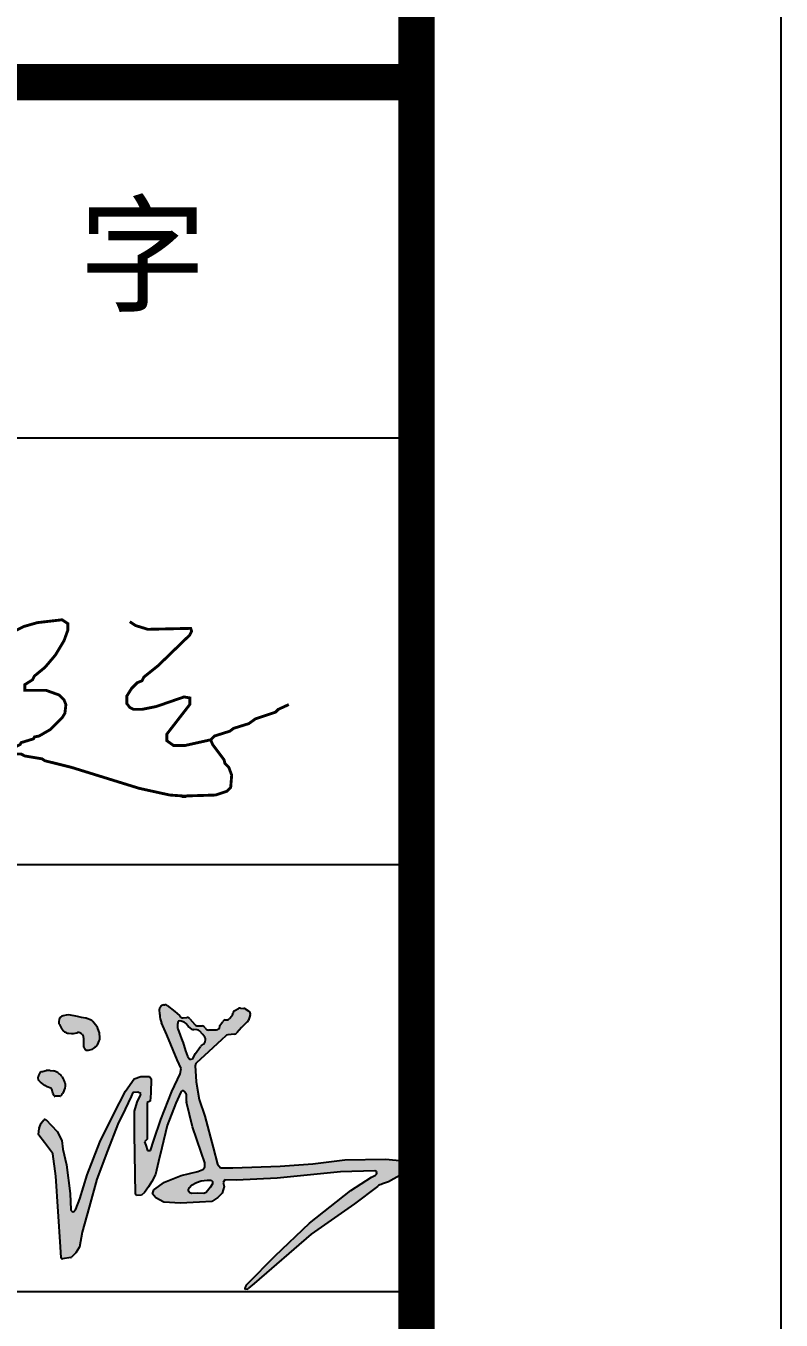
# Model space of a CAD drawing. Extents: x 69728788 to 150676229, y 20164216 to 43663798.
# Drawn here: x 75363614 to 75367757, y 20252068 to 20259171 of the extents above; entities that cross this region are included whole.
import ezdxf

# ---------------------------------------------------------------- set-up
doc = ezdxf.new("R2010")
doc.units = 0
doc.header["$LTSCALE"] = 1000
doc.header["$MEASUREMENT"] = 0
doc.layers.get('0').update_dxf_attribs({"linetype": 'CONTINUOUS'})
for name, color, linetype in [('PUB_TITLE', 4, 'CONTINUOUS'), ('图框', 253, 'CONTINUOUS'), ('签名', 7, 'CONTINUOUS')]:
    doc.layers.add(name, color=color, linetype=linetype)
doc.styles.add('STYLE-黑体', font='simhei.ttf')

# ---------------------------------------------------------------- blocks, each defined once
blk = doc.blocks.new('建筑专业签名')
at = {"linetype": 'Continuous', "const_width": 10}
for points in [[(3864, 673.2), (3884, 743.2), (3880.7, 793.2), (3860.7, 829.8), (3830.7, 846.5), (3770.7, 843.2), (3740.7, 819.8), (3724, 813.2), (3677.3, 769.8), (3630.7, 703.2), (3614, 669.8), (3607.3, 636.5)], [(3597.3, 626.5), (3587.3, 629.8), (3537.3, 609.8), (3510.7, 586.5), (3514, 583.2)], [(3584, 503.2), (3597.3, 506.5), (3660.7, 576.5), (3684, 609.8), (3694, 613.2), (3690.7, 639.8), (3607.3, 636.5)], [(3607.3, 636.5), (3597.3, 626.5)], [(3854, 649.8), (3854, 639.8)], [(3857.3, 663.2), (3857.3, 656.5)], [(3597.3, 626.5), (3580.7, 559.8), (3584, 503.2)], [(3840.7, 609.8), (3840.7, 606.5)], [(3700.7, 316.5), (3710.7, 339.8), (3724, 353.2), (3747.3, 403.2), (3754, 406.5), (3754, 413.2), (3774, 439.8), (3777.3, 459.8), (3807.3, 519.8), (3810.7, 536.5), (3827.3, 559.8), (3827.3, 573.2)], [(3830.7, 583.2), (3830.7, 579.8)], [(3584, 503.2), (3584, 479.8)], [(3114, 489.8), (3134, 456.5), (3150.7, 403.2), (3220.7, 269.8), (3267.3, 209.8), (3267.3, 203.2), (3277.3, 199.8), (3284, 189.8)], [(3584, 479.8), (3570.7, 476.5), (3457.3, 339.8), (3457.3, 333.2), (3430.7, 299.8), (3394, 223.2), (3394, 199.8), (3387.3, 196.5), (3384, 143.2), (3394, 113.2), (3427.3, 76.5), (3457.3, 63.2), (3497.3, 69.8), (3540.7, 109.8), (3547.3, 109.8), (3560.7, 129.8), (3567.3, 129.8), (3570.7, 139.8), (3630.7, 203.2), (3634, 216.5), (3667.3, 256.5), (3684, 293.2), (3690.7, 296.5), (3690.7, 303.2), (3700.7, 306.5)], [(3700.7, 316.5), (3670.7, 343.2), (3667.3, 353.2), (3617.3, 406.5), (3614, 419.8), (3600.7, 433.2), (3584, 479.8)], [(2864.9, 403.2), (2864.9, 403.2), (2864.9, 403.2), (2934.9, 269.8), (2981.6, 209.8), (2981.6, 203.2), (2991.6, 199.8), (2998.3, 189.8)], [(3940.7, -50.2), (3944, -36.8), (3960.7, -33.5), (3980.7, -23.5), (3984, -16.8), (4027.3, -3.5), (4030.7, 3.2), (4047.3, 6.5), (4087.3, 29.8), (4127.3, 69.8), (4137.3, 86.5), (4140.7, 116.5), (4134, 133.2), (4117.3, 149.8), (4070.7, 166.5), (3997.3, 166.5), (3997.3, 186.5), (4024, 203.2), (4030.7, 216.5), (4067.3, 246.5), (4104, 289.8), (4134, 339.8), (4147.3, 376.5), (4147.3, 399.8), (4127.3, 413.2), (4040.7, 403.2), (3994, 389.8), (3954, 369.8), (3927.3, 369.8)], [(4647.3, -6.8), (4557.3, -26.8), (4517.3, -26.8), (4494, -10.2), (4494, 13.2), (4574, 116.5), (4574, 139.8), (4554, 143.2), (4457.3, 109.8), (4407.3, 99.8), (4377.3, 99.8), (4364, 106.5), (4354, 119.8), (4354, 146.5), (4370.7, 173.2), (4390.7, 193.2), (4407.3, 199.8), (4414, 213.2), (4464, 253.2), (4574, 359.8), (4580.7, 373.2), (4577.3, 383.2), (4427.3, 379.8), (4384, 393.2), (4364, 406.5)], [(3700.7, 306.5), (3700.7, 316.5)], [(3700.7, 306.5), (3727.3, 283.2), (3767.3, 229.8), (3774, 229.8), (3787.3, 203.2), (3834, 153.2), (3854, 116.5), (3854, 39.8), (3837.3, 9.8), (3837.3, -3.5), (3827.3, -10.2), (3827.3, -16.8), (3820.7, -20.2), (3814, -36.8), (3774, -90.2), (3774, -96.8), (3764, -100.2), (3697.3, -183.5), (3550.7, -330.2), (3507.3, -366.8), (3500.7, -366.8), (3484, -386.8), (3477.3, -386.8), (3470.7, -396.8), (3464, -396.8), (3444, -416.8), (3394, -450.2)], [(4647.3, -6.8), (4660.7, 6.5), (4714, 23.2), (4727.3, 33.2), (4780.7, 49.8), (4804, 66.5), (4874, 89.8), (4884, 99.8), (4920.7, 116.5)], [(3940.7, -50.2), (3860.7, -53.5)], [(3940.7, -50.2), (3950.7, -56.8), (3984, -56.8), (3997.3, -63.5), (4057.3, -73.5), (4067.3, -80.2), (4160.7, -103.5), (4397.3, -176.8), (4504, -200.2), (4550.7, -203.5)], [(4557.3, -203.5), (4664, -200.2), (4704, -186.8), (4717.3, -173.5), (4720.7, -130.2), (4710.7, -103.5), (4697.3, -90.2), (4694, -76.8), (4654, -23.5), (4647.3, -6.8)], [(4550.7, -203.5), (4550.7, -210.2)], [(4550.7, -203.5), (4557.3, -203.5)], [(4557.3, -203.5), (4557.3, -210.2)]]:
    blk.add_lwpolyline(points, dxfattribs=at)
blk = doc.blocks.new('新块.dwgASFDFDD')
at = {"layer": '签名'}
h = blk.add_hatch(color=256, dxfattribs=at)
h.paths.add_polyline_path([(96656.3, 22585.8, -0.161092), (96657.7, 22581.3), (96657.7, 22560.9, 0.059171), (96658, 22559.2), (96677.6, 22477.8), (96706.1, 22395.5), (96718, 22360), (96718, 22345.8), (96710.9, 22338), (96694.3, 22331.6), (96639.8, 22319), (96586.1, 22296.9), (96550.6, 22271.7), (96545.9, 22258.3), (96557.7, 22245.7), (96583, 22231.5), (96638.2, 22228.3), (96700.6, 22231.5), (96740.1, 22233), (96759.8, 22246.5), (96774, 22260.7), (96781.1, 22282.7), (96778, 22296.2), (96782.7, 22304.8), (96821.4, 22303.3), (96954, 22309.6), (97161.8, 22330.9), (97273.8, 22333.9), (97279.4, 22331.6), (97280.2, 22328.5, -0.351664), (97276.3, 22319.9), (97263.6, 22313.6), (97196.1, 22269.8), (97059.8, 22162.9), (96948.4, 22056), (96857.2, 21963.8), (96853, 21959.6, 0.182737), (96849.6, 21951), (96849.6, 21945.2), (96855.3, 21946.1, 0.107749), (96860.9, 21949.1), (96878.8, 21964.4), (97065.5, 22126.9), (97207.3, 22225.9), (97283.2, 22282.4, -0.146318), (97299.5, 22290.8), (97318.5, 22297.7), (97363.9, 22322.9), (97389.8, 22345.4), (97387.6, 22356.7), (97366.2, 22366.8), (97309.9, 22372.4), (97175.9, 22370.2), (97070.9, 22356.7), (96964, 22348.8), (96809.7, 22343.2), (96769.2, 22343.2), (96759, 22355.6), (96744.4, 22410.7), (96717.9, 22512.5), (96699.6, 22568), (96689.7, 22625.7), (96686.5, 22678.7, -0.229187), (96690.2, 22687.8), (96716.4, 22711.2), (96772.7, 22763.3), (96786.1, 22776.1, -0.163206), (96792.6, 22779.2), (96814.9, 22781.8, 0.182466), (96822, 22785.4), (96838.1, 22803.4), (96857.5, 22822.7, 0.112028), (96860.1, 22826.9), (96866.1, 22843.8, 0.355152), (96861.3, 22857.2), (96850.1, 22864, 0.105653), (96845.6, 22865.6), (96834.7, 22866.9, 0.158327), (96827.9, 22865.6), (96815.5, 22858.7, 0.229319), (96809.8, 22850.7), (96809.1, 22846.9, -0.149826), (96806.2, 22841), (96797.9, 22832.3, -0.170427), (96791.3, 22828.9), (96784.5, 22827.9, 0.205569), (96776.9, 22823.4), (96767.1, 22809.7), (96766.9, 22806.7, -0.389723), (96756, 22796), (96729.4, 22795.2, -0.298366), (96718.9, 22801.6), (96718.6, 22802, 0.282824), (96708.8, 22808.5), (96693.3, 22808.9, -0.213806), (96685, 22812.8), (96668.7, 22832, 0.241802), (96659.2, 22836), (96646.2, 22834.9, -0.296225), (96635.5, 22840.7), (96634.7, 22842.1), (96619.9, 22855.4), (96594.5, 22875.3, 0.183189), (96586.8, 22877.7), (96583.1, 22877.4, 0.143474), (96577.2, 22875.3), (96574.1, 22873, 0.248651), (96569.5, 22863.5), (96570.1, 22845.4, 0.093275), (96576.3, 22818.4), (96593.2, 22779.3), (96627, 22697.7), (96640.3, 22668.8), (96636.8, 22651.3), (96609.2, 22593.3), (96573.3, 22501.8), (96550.8, 22434.3), (96540.2, 22400.6), (96529.7, 22400.6), (96524, 22418.1), (96520.5, 22428.7), (96528.3, 22437.1), (96529, 22470.2), (96528.3, 22558.1), (96538.8, 22562.3), (96540.9, 22588.3), (96542.3, 22634.8), (96536.7, 22642.5), (96507.9, 22642.5), (96486, 22634.8), (96457.9, 22594.7), (96419.9, 22520.8), (96374, 22427.7), (96332.5, 22320.8), (96308.6, 22242.1), (96295.2, 22207.6), (96288.6, 22201, -0.398668), (96283.4, 22200.8), (96280.2, 22203.7, -0.202683), (96279, 22206.4), (96276.9, 22259.6), (96264.9, 22353.2), (96253, 22404.7), (96249.4, 22433.6), (96234.7, 22462.4), (96197.3, 22501.8), (96193.9, 22502.4, 0.27777), (96190.3, 22501), (96181.8, 22490.1), (96175.4, 22474.1, 0.073618), (96175.1, 22473), (96173.4, 22453.3, 0.189344), (96174.2, 22450.7), (96193.1, 22426.4), (96220, 22391), (96229.9, 22316), (96244.7, 22085.4), (96247, 22049.2, 0.436729), (96251.3, 22045.8), (96278.8, 22049.7, 0.16879), (96281, 22050.8), (96295.1, 22065.6), (96306.5, 22082.4, 0.102966), (96307.1, 22083.8), (96316.4, 22132.7), (96338.5, 22214.7), (96364.6, 22306.5), (96399.4, 22399.6), (96432.6, 22486.6), (96456.3, 22535.5), (96476.8, 22577.3), (96482.4, 22589.9), (96498.1, 22591.5), (96507.6, 22586.8), (96506.8, 22581.2), (96495.8, 22558.4), (96487.1, 22529.2), (96487.9, 22455), (96490.3, 22257.6), (96494.2, 22252.9), (96510, 22254.5), (96520.3, 22262.4), (96533.7, 22281.3), (96544, 22298.6), (96556.6, 22322.3), (96566.2, 22364.4), (96576.4, 22409.4), (96594.6, 22482.7), (96623, 22555.3), (96638.6, 22591.6, -0.469667), (96649.6, 22594.8)])
h.paths.add_polyline_path([(96672.9, 22699.1, -0.288827), (96665.1, 22702.9), (96662.1, 22707, -0.065977), (96660.7, 22709.6), (96654.1, 22726.7), (96645.3, 22756.6, 0.044379), (96644.6, 22758.4, -0.024291), (96645, 22757.4), (96629.2, 22798.5, -0.091237), (96628.5, 22802.5), (96628.4, 22812.8), (96630, 22823.6), (96634.4, 22824.8), (96640.4, 22823.6), (96650.1, 22820.4, -0.144533), (96655.3, 22816.8), (96662.6, 22807.7, 0.074132), (96665, 22805.4), (96675.5, 22798.3, 0.138918), (96681.3, 22796.3), (96692.2, 22795.8, -0.194331), (96699.9, 22792.3), (96711.2, 22780.2), (96717.7, 22771.5, -0.202294), (96719.7, 22763), (96718.6, 22756.4, -0.204654), (96713.8, 22749), (96706.4, 22743.9, 0.089425), (96703.5, 22741.1), (96687.4, 22718.3), (96679.1, 22704.1), (96676.8, 22700.2)], flags=16)
h.paths.add_polyline_path([(96724.9, 22303.7), (96738, 22303.3), (96742.2, 22299.5), (96742.2, 22291.6), (96734.7, 22278.9), (96722.5, 22263), (96714.1, 22259.3), (96694.9, 22261.1), (96674.7, 22259.7), (96668.7, 22261.6), (96664, 22267.2), (96664.4, 22272.8), (96666.9, 22279.4), (96673.8, 22287.3), (96690.2, 22295.8), (96705.6, 22301.4)], flags=16)
h.paths.add_polyline_path([(96315.9, 22781.5), (96319.3, 22775.3), (96320.4, 22764.9), (96319.9, 22747.1, 0.170281), (96323.7, 22735.3), (96328.5, 22729.1), (96336.6, 22728.6), (96346, 22731.1, 0.103189), (96352.9, 22734.5), (96357.7, 22738.3, 0.062296), (96361, 22741.6), (96366.8, 22749.1), (96372.1, 22759.3, 0.141144), (96374.1, 22769.4), (96372.8, 22785.3), (96367.5, 22800.5, 0.087273), (96364.3, 22806.2), (96350.7, 22822.9, 0.128318), (96343.1, 22828.4), (96331.4, 22833, 0.060575), (96327.1, 22834.2), (96313.5, 22836), (96300.3, 22839), (96289.7, 22842), (96271.3, 22844.5), (96263.2, 22844.1), (96253.4, 22841.6), (96250.7, 22840.4, 0.142069), (96242.7, 22833.6), (96240.6, 22830.5), (96239.3, 22822), (96239.3, 22815.6), (96241.9, 22813), (96249.8, 22797.8, 0.158988), (96258.1, 22789.6), (96264.4, 22786.4, 0.091187), (96270.9, 22784.5), (96281.6, 22783.5, 0.078859), (96287.5, 22783.8), (96298.2, 22786.2), (96300.6, 22786.5, -0.22636)], flags=17)
h.paths.add_polyline_path([(96202, 22609.3), (96213.4, 22604.4), (96217.7, 22597.9), (96220.4, 22588.7), (96224.3, 22580.1, 0.295053), (96227.7, 22577.9), (96242.5, 22577.9, 0.162181), (96244.7, 22578.6), (96246.6, 22580, 0.119743), (96252.2, 22586.9), (96257.1, 22596.9, 0.078472), (96258.8, 22602.5), (96260.4, 22613.9), (96260.2, 22619.9, 0.110904), (96254.2, 22635.2), (96249.1, 22642.8, 0.087686), (96240, 22652.2), (96237, 22654.4, 0.119431), (96220.6, 22661.1), (96211.2, 22662.5, 0.087256), (96198.2, 22662.2), (96185.7, 22659.7), (96183, 22659.1), (96178.1, 22656.4), (96176.1, 22652.6, 0.064845), (96172.7, 22643.6), (96171.6, 22639.1), (96173.3, 22630.4), (96179.2, 22623.9), (96193.3, 22613.1)])
for p, q in [((96570.1, 22845.4), (96569.5, 22863.5)), ((96574.1, 22873), (96577.2, 22875.3)), ((96583.1, 22877.4), (96586.8, 22877.7)), ((96594.5, 22875.3), (96619.9, 22855.4)), ((96619.9, 22855.4), (96634.7, 22842.1)), ((96809.1, 22846.9), (96809.8, 22850.7)), ((96815.5, 22858.7), (96827.9, 22865.6)), ((96834.7, 22866.9), (96845.6, 22865.6)), ((96850.1, 22864), (96861.3, 22857.2)), ((96240.6, 22830.5), (96239.3, 22822)), ((96239.3, 22822), (96239.3, 22815.6)), ((96239.3, 22815.6), (96241.9, 22813)), ((96242.7, 22833.6), (96240.6, 22830.5)), ((96241.9, 22813), (96249.8, 22797.8)), ((96253.4, 22841.6), (96250.7, 22840.4)), ((96263.2, 22844.1), (96253.4, 22841.6)), ((96271.3, 22844.5), (96263.2, 22844.1)), ((96289.7, 22842), (96271.3, 22844.5)), ((96300.3, 22839), (96289.7, 22842)), ((96313.5, 22836), (96300.3, 22839)), ((96327.1, 22834.2), (96313.5, 22836)), ((96343.1, 22828.4), (96331.4, 22833)), ((96364.3, 22806.2), (96350.7, 22822.9)), ((96593.2, 22779.3), (96576.3, 22818.4)), ((96628.5, 22811.9), (96628.5, 22802.5)), ((96630, 22823.6), (96628.6, 22813.6)), ((96634.4, 22824.8), (96630, 22823.6)), ((96640.4, 22823.6), (96634.4, 22824.8)), ((96634.7, 22842.1), (96635.5, 22840.7)), ((96650.1, 22820.4), (96640.4, 22823.6)), ((96646.2, 22834.9), (96659.2, 22836)), ((96662.6, 22807.7), (96655.3, 22816.8)), ((96675.5, 22798.3), (96665, 22805.4)), ((96668.7, 22832), (96685, 22812.8)), ((96693.3, 22808.9), (96708.8, 22808.5)), ((96766.9, 22806.7), (96767.1, 22809.7)), ((96767.1, 22809.7), (96776.9, 22823.4)), ((96784.5, 22827.9), (96791.3, 22828.9)), ((96797.9, 22832.3), (96806.2, 22841)), ((96857.5, 22822.7), (96838.1, 22803.4)), ((96866.1, 22843.8), (96860.1, 22826.9)), ((96258.1, 22789.6), (96264.4, 22786.4)), ((96270.9, 22784.5), (96281.6, 22783.5)), ((96287.5, 22783.8), (96298.2, 22786.2)), ((96298.2, 22786.2), (96300.6, 22786.5)), ((96315.9, 22781.5), (96319.3, 22775.3)), ((96319.3, 22775.3), (96320.4, 22764.9)), ((96320.4, 22764.9), (96319.9, 22747.1)), ((96372.8, 22785.3), (96367.5, 22800.5)), ((96374.1, 22769.4), (96372.8, 22785.3)), ((96627, 22697.7), (96593.2, 22779.3)), ((96629.2, 22798.5), (96645, 22757.4)), ((96692.2, 22795.8), (96681.3, 22796.3)), ((96711.2, 22780.2), (96699.9, 22792.3)), ((96717.7, 22771.5), (96711.2, 22780.2)), ((96772.7, 22763.3), (96716.4, 22711.2)), ((96718.6, 22802), (96718.9, 22801.6)), ((96718.6, 22756.4), (96719.7, 22763)), ((96729.4, 22795.2), (96756, 22796)), ((96786.1, 22776.1), (96772.7, 22763.3)), ((96814.9, 22781.8), (96792.6, 22779.2)), ((96838.1, 22803.4), (96822, 22785.4)), ((96323.7, 22735.3), (96328.5, 22729.1)), ((96328.5, 22729.1), (96336.6, 22728.6)), ((96336.6, 22728.6), (96346, 22731.1)), ((96352.9, 22734.5), (96357.7, 22738.3)), ((96361, 22741.6), (96366.8, 22749.1)), ((96366.8, 22749.1), (96372.1, 22759.3)), ((96645.3, 22756.6), (96654.1, 22726.7)), ((96654.1, 22726.7), (96660.7, 22709.6)), ((96687.4, 22718.3), (96703.5, 22741.1)), ((96706.4, 22743.9), (96713.8, 22749)), ((96640.3, 22668.8), (96627, 22697.7)), ((96662.1, 22707), (96665.1, 22702.9)), ((96672.9, 22699.1), (96676.8, 22700.2)), ((96676.8, 22700.2), (96679.1, 22704.1)), ((96679.1, 22704.1), (96687.4, 22718.3)), ((96686.5, 22678.7), (96689.7, 22625.7)), ((96716.4, 22711.2), (96690.2, 22687.8)), ((96171.6, 22639.1), (96172.7, 22643.6)), ((96173.3, 22630.4), (96171.6, 22639.1)), ((96176.1, 22652.6), (96178.1, 22656.4)), ((96178.1, 22656.4), (96183, 22659.1)), ((96183, 22659.1), (96185.7, 22659.7)), ((96185.7, 22659.7), (96198.2, 22662.2)), ((96211.2, 22662.5), (96220.6, 22661.1)), ((96237, 22654.4), (96240, 22652.2)), ((96249.1, 22642.8), (96254.2, 22635.2)), ((96457.9, 22594.7), (96486, 22634.8)), ((96486, 22634.8), (96507.9, 22642.5)), ((96507.9, 22642.5), (96536.7, 22642.5)), ((96536.7, 22642.5), (96542.3, 22634.8)), ((96542.3, 22634.8), (96540.9, 22588.3)), ((96609.2, 22593.3), (96636.8, 22651.3)), ((96636.8, 22651.3), (96640.3, 22668.8)), ((96179.2, 22623.9), (96173.3, 22630.4)), ((96193.3, 22613.1), (96179.2, 22623.9)), ((96202, 22609.3), (96193.3, 22613.1)), ((96213.4, 22604.4), (96202, 22609.3)), ((96217.7, 22597.9), (96213.4, 22604.4)), ((96220.4, 22588.7), (96217.7, 22597.9)), ((96257.1, 22596.9), (96252.2, 22586.9)), ((96260.4, 22613.9), (96258.8, 22602.5)), ((96260.2, 22619.9), (96260.4, 22613.9)), ((96419.9, 22520.8), (96457.9, 22594.7)), ((96573.3, 22501.8), (96609.2, 22593.3)), ((96638.6, 22591.6), (96623, 22555.3)), ((96650.4, 22593.8), (96649.3, 22595.1)), ((96656.3, 22585.6), (96650.4, 22593.8)), ((96689.7, 22625.7), (96699.6, 22568)), ((96224.3, 22580.1), (96220.4, 22588.7)), ((96242.5, 22577.9), (96227.7, 22577.9)), ((96246.6, 22580), (96244.7, 22578.6)), ((96476.8, 22577.3), (96456.3, 22535.5)), ((96482.4, 22589.9), (96476.8, 22577.3)), ((96498.1, 22591.5), (96482.4, 22589.9)), ((96487.1, 22529.2), (96495.8, 22558.4)), ((96495.8, 22558.4), (96506.8, 22581.2)), ((96507.6, 22586.8), (96498.1, 22591.5)), ((96506.8, 22581.2), (96507.6, 22586.8)), ((96538.8, 22562.3), (96528.3, 22558.1)), ((96528.3, 22558.1), (96529, 22470.2)), ((96540.9, 22588.3), (96538.8, 22562.3)), ((96623, 22555.3), (96594.6, 22482.7)), ((96657.7, 22560.9), (96657.7, 22581.3)), ((96677.6, 22477.8), (96658, 22559.2)), ((96699.6, 22568), (96717.9, 22512.5)), ((96374, 22427.7), (96419.9, 22520.8)), ((96456.3, 22535.5), (96432.6, 22486.6)), ((96487.9, 22455), (96487.1, 22529.2)), ((96717.9, 22512.5), (96744.4, 22410.7)), ((96173.4, 22453.3), (96175.1, 22473)), ((96175.4, 22474.1), (96181.8, 22490.1)), ((96181.8, 22490.1), (96190.3, 22501)), ((96193.9, 22502.4), (96197.3, 22501.8)), ((96197.3, 22501.8), (96234.7, 22462.4)), ((96432.6, 22486.6), (96399.4, 22399.6)), ((96529, 22470.2), (96528.3, 22437.1)), ((96550.8, 22434.3), (96573.3, 22501.8)), ((96594.6, 22482.7), (96576.4, 22409.4)), ((96706.1, 22395.5), (96677.6, 22477.8)), ((96193.1, 22426.4), (96174.2, 22450.7)), ((96219.4, 22391.8), (96193.1, 22426.4)), ((96234.7, 22462.4), (96249.4, 22433.6)), ((96249.4, 22433.6), (96253, 22404.7)), ((96332.5, 22320.8), (96374, 22427.7)), ((96490.3, 22257.6), (96487.9, 22455)), ((96528.3, 22437.1), (96520.5, 22428.7)), ((96520.5, 22428.7), (96524, 22418.1)), ((96540.2, 22400.6), (96550.8, 22434.3)), ((96229.9, 22316), (96220.1, 22390)), ((96253, 22404.7), (96264.9, 22353.2)), ((96399.4, 22399.6), (96364.6, 22306.5)), ((96524, 22418.1), (96529.7, 22400.6)), ((96529.7, 22400.6), (96540.2, 22400.6)), ((96576.4, 22409.4), (96566.2, 22364.4)), ((96718, 22360), (96706.1, 22395.5)), ((96744.4, 22410.7), (96759, 22355.6)), ((96264.9, 22353.2), (96276.9, 22259.6)), ((96566.2, 22364.4), (96556.6, 22322.3)), ((96694.3, 22331.6), (96710.9, 22338)), ((96710.9, 22338), (96718, 22345.8)), ((96718, 22345.8), (96718, 22360)), ((96759, 22355.6), (96769.2, 22343.2)), ((96769.2, 22343.2), (96809.7, 22343.2)), ((96809.7, 22343.2), (96964, 22348.8)), ((96964, 22348.8), (97070.9, 22356.7)), ((97070.9, 22356.7), (97175.9, 22370.2)), ((97175.9, 22370.2), (97309.9, 22372.4)), ((97309.9, 22372.4), (97366.2, 22366.8)), ((97389.8, 22345.4), (97363.9, 22322.9)), ((97366.2, 22366.8), (97387.6, 22356.7)), ((97387.6, 22356.7), (97389.8, 22345.4)), ((96244.7, 22085.4), (96229.9, 22316)), ((96308.6, 22242.1), (96332.5, 22320.8)), ((96364.6, 22306.5), (96338.5, 22214.7)), ((96544, 22298.6), (96533.7, 22281.3)), ((96556.6, 22322.3), (96544, 22298.6)), ((96550.6, 22271.7), (96586.1, 22296.9)), ((96586.1, 22296.9), (96639.8, 22319)), ((96639.8, 22319), (96694.3, 22331.6)), ((96673.8, 22287.3), (96690.2, 22295.8)), ((96690.2, 22295.8), (96705.6, 22301.4)), ((96705.6, 22301.4), (96724.9, 22303.7)), ((96724.9, 22303.7), (96738, 22303.3)), ((96738, 22303.3), (96742.2, 22299.5)), ((96742.2, 22299.5), (96742.2, 22291.6)), ((96782.7, 22304.8), (96778, 22296.2)), ((96778, 22296.2), (96781.1, 22282.7)), ((96821.4, 22303.3), (96782.7, 22304.8)), ((96954, 22309.6), (96821.4, 22303.3)), ((97161.8, 22330.9), (96954, 22309.6)), ((97273.8, 22333.9), (97161.8, 22330.9)), ((97196.1, 22269.8), (97263.6, 22313.6)), ((97263.6, 22313.6), (97276.3, 22319.9)), ((97279.4, 22331.6), (97273.8, 22333.9)), ((97280.2, 22328.5), (97279.4, 22331.6)), ((97318.5, 22297.7), (97299.5, 22290.8)), ((97363.9, 22322.9), (97318.5, 22297.7)), ((96276.9, 22259.6), (96279, 22206.4)), ((96494.2, 22252.9), (96490.3, 22257.6)), ((96510, 22254.5), (96494.2, 22252.9)), ((96520.3, 22262.4), (96510, 22254.5)), ((96533.7, 22281.3), (96520.3, 22262.4)), ((96545.9, 22258.3), (96550.6, 22271.7)), ((96557.7, 22245.7), (96545.9, 22258.3)), ((96664, 22267.2), (96664.4, 22272.8)), ((96668.7, 22261.6), (96664, 22267.2)), ((96664.4, 22272.8), (96666.9, 22279.4)), ((96666.9, 22279.4), (96673.8, 22287.3)), ((96674.7, 22259.7), (96668.7, 22261.6)), ((96694.9, 22261.1), (96674.7, 22259.7)), ((96714.1, 22259.3), (96694.9, 22261.1)), ((96722.5, 22263), (96714.1, 22259.3)), ((96734.7, 22278.9), (96722.5, 22263)), ((96742.2, 22291.6), (96734.7, 22278.9)), ((96774, 22260.7), (96759.8, 22246.5)), ((96781.1, 22282.7), (96774, 22260.7)), ((97059.8, 22162.9), (97196.1, 22269.8)), ((97283.2, 22282.4), (97207.3, 22225.9)), ((96295.5, 22208.3), (96308.6, 22242.1)), ((96338.5, 22214.7), (96316.4, 22132.7)), ((96583, 22231.5), (96557.7, 22245.7)), ((96638.2, 22228.3), (96583, 22231.5)), ((96700.6, 22231.5), (96638.2, 22228.3)), ((96740.1, 22233), (96700.6, 22231.5)), ((96759.8, 22246.5), (96740.1, 22233)), ((97207.3, 22225.9), (97065.5, 22126.9)), ((96280.2, 22203.7), (96283.4, 22200.8)), ((96288.6, 22201), (96294.6, 22207)), ((96316.4, 22132.7), (96307.1, 22083.8)), ((97065.5, 22126.9), (96878.8, 21964.4)), ((96948.4, 22056), (97059.8, 22162.9)), ((96247, 22049.2), (96244.7, 22085.4)), ((96278.8, 22049.7), (96251.3, 22045.8)), ((96295.1, 22065.6), (96281, 22050.8)), ((96306.5, 22082.4), (96295.1, 22065.6)), ((96857.2, 21963.8), (96948.4, 22056)), ((96853, 21959.6), (96857.2, 21963.8)), ((96878.8, 21964.4), (96860.9, 21949.1)), ((96849.6, 21945.2), (96849.6, 21951)), ((96855.3, 21946.1), (96849.6, 21945.2))]:
    blk.add_line(p, q)
for centre, radius, start, end in [((96580.7, 22863.9), 11.3, 126.2324, 182.0863), ((96583.8, 22866.2), 11.2, 93.5735, 126.2324), ((96587.5, 22866.4), 11.3, 52.0502, 93.5735), ((96798.1, 22848.7), 11.2, 316.4464, 350.5304), ((96820.9, 22848.9), 11.2, 118.8676, 170.5304), ((96833.3, 22855.8), 11.3, 82.8805, 118.8676), ((96844.2, 22854.4), 11.3, 58.7562, 82.8805), ((96855.5, 22847.6), 11.2, 340.5459, 58.7562), ((96258.3, 22823.2), 18.7, 113.9458, 146.2892), ((96324.5, 22815.6), 18.8, 68.4441, 82.3099), ((96336.2, 22811), 18.8, 39.1957, 68.4441), ((96349.8, 22794.3), 18.8, 19.2447, 39.1957), ((96645.1, 22848.1), 75, 182.0863, 203.4016), ((96639.7, 22812), 11.2, 171.8636, 180.1478), ((96645.3, 22846.1), 11.2, 208.6294, 274.6318), ((96646.5, 22809.8), 11.3, 38.6817, 71.5785), ((96660.1, 22824.7), 11.2, 40.2585, 94.6318), ((96671.3, 22814.7), 11.3, 218.6817, 235.6406), ((96693.6, 22820.1), 11.2, 220.2585, 268.5324), ((96708.5, 22797.2), 11.3, 25.3636, 88.5324), ((96755.7, 22807.3), 11.2, 271.8169, 356.9849), ((96786, 22816.8), 11.3, 97.7592, 144.2248), ((96789.8, 22840), 11.3, 277.7592, 316.4464), ((96849.5, 22830.6), 11.3, 314.9775, 340.5459), ((96266.4, 22806.4), 18.8, 207.3179, 243.4529), ((96272.8, 22803.2), 18.8, 243.4529, 264.2939), ((96283.4, 22802.1), 18.8, 264.2939, 282.3297), ((96303, 22767.9), 18.7, 46.5706, 97.5887), ((96355.4, 22767.9), 18.7, 332.6318, 4.7674), ((96639.7, 22802.5), 11.2, 180.1478, 200.9999), ((96681.9, 22807.6), 11.3, 235.6406, 267.2758), ((96691.7, 22784.6), 11.2, 43.2867, 87.2758), ((96708.6, 22764.8), 11.3, 350.5303, 36.2753), ((96729, 22806.4), 11.3, 205.3636, 271.8169), ((96793.9, 22768), 11.3, 96.6274, 133.7045), ((96813.6, 22793), 11.3, 276.6274, 317.9904), ((96338.7, 22746.6), 18.8, 178.6017, 217.2565), ((96341.3, 22749.2), 18.8, 284.4594, 308.0252), ((96346.2, 22753.1), 18.7, 308.0252, 322.284), ((96634.5, 22753.4), 11.2, 16.4017, 20.9999), ((96712.7, 22734.6), 11.3, 124.266, 144.7064), ((96707.5, 22758.2), 11.3, 304.266, 350.5303), ((96671.2, 22713.7), 11.3, 201.1764, 216.2753), ((96672, 22707.2), 8.12, 211.9977, 276.4383), ((96697.7, 22679.4), 11.3, 131.8555, 183.4896), ((96209.2, 22635), 37.5, 151.9088, 166.7495), ((96205.6, 22625.4), 37.5, 81.3541, 101.3013), ((96215, 22624), 37.5, 54.1116, 81.3541), ((96218, 22621.8), 37.5, 34.0668, 54.1116), ((96223.1, 22614.2), 37.5, 8.7529, 34.0668), ((96240.2, 22605.1), 18.8, 334.1614, 352.109), ((96645.5, 22588.6), 7.5, 59.0561, 156.7851), ((96227.7, 22581.6), 3.75, 204.2445, 270), ((96242.5, 22581.6), 3.75, 270, 306.8483), ((96235.3, 22595), 18.7, 306.8483, 334.1614), ((96650.2, 22581.3), 7.5, 0, 35.5589), ((96665.2, 22560.9), 7.5, 180, 193.5452), ((96178.9, 22472.7), 3.75, 158.1684, 175.0099), ((96193.3, 22498.7), 3.75, 80.0085, 142.1032), ((96177.1, 22453), 3.75, 175.0099, 217.8968), ((96216.4, 22389.5), 3.75, 7.5297, 37.2565), ((97272.9, 22326.6), 7.5, 296.5471, 14.0468), ((97305.5, 22259.2), 32.2, 100.7212, 134.0184), ((96282.7, 22206.5), 3.75, 182.2043, 228.0351), ((96285.9, 22203.6), 3.75, 228.0351, 314.9775), ((96292, 22209.7), 3.75, 314.9775, 338.7908), ((96303.4, 22084.5), 3.75, 325.6922, 349.2074), ((96250.8, 22049.5), 3.75, 183.7547, 278.1238), ((96278.3, 22053.4), 3.75, 278.1238, 316.4464), ((96862.7, 21950.7), 13.1, 137.3847, 178.8078), ((96851.1, 21960.5), 15, 285.8705, 310.4699)]:
    blk.add_arc(centre, radius, start, end)

msp = doc.modelspace()

# ---------------------------------------------------------------- linework, layer by layer
at = {"layer": 'PUB_TITLE'}
msp.add_lwpolyline([(75219157.4, 20194366.1), (75367757.4, 20194366.1), (75367757.4, 20278366.1), (75219157.4, 20278366.1)], close=True, dxfattribs=at)
at = {"layer": 'PUB_TITLE', "const_width": 200}
msp.add_lwpolyline([(75224157.4, 20196366.1), (75365757.4, 20196366.1), (75365757.4, 20276366.1), (75224157.4, 20276366.1)], close=True, dxfattribs=at)
at = {"layer": '图框', "color": 0}
for p, q in [((75354357.4, 20256911), (75365713.4, 20256911)), ((75354357.4, 20256911), (75365713.4, 20256911)), ((75354357.4, 20254568.4), (75365713.4, 20254568.4)), ((75354357.4, 20252225.9), (75365713.4, 20252225.9))]:
    msp.add_line(p, q, dxfattribs=at)
at = {"layer": '图框', "color": 4, "const_width": 197.2}
msp.add_lwpolyline([(75354357.4, 20276366.1), (75365757.4, 20276366.1), (75365757.4, 20196366.1), (75354357.4, 20196366.1)], close=True, dxfattribs=at)
msp.add_lwpolyline([(75354357.4, 20276366.1), (75365757.4, 20276366.1), (75365757.4, 20196366.1), (75354357.4, 20196366.1)], close=True, dxfattribs=at)
at = {"layer": '图框', "color": 0}
for const_width in [199.2, 199.2, 199.2, 199.2, 80.7]:
    msp.add_lwpolyline([(75354357.4, 20258863.2), (75365713.7, 20258863.2)], dxfattribs=dict(at, const_width=const_width))

# ---------------------------------------------------------------- block references
at = {"layer": '图框', "color": 0, "xscale": 1.675799995660782, "yscale": 1.675800003111362, "zscale": 1.675800008379}
msp.add_blockref('新块.dwgASFDFDD', (75202516.4, 20215460.5, -3142.1), dxfattribs=at)
at = {"layer": '签名', "xscale": 1.568000257015228, "yscale": 1.568000264465809, "zscale": 1.56800000784}
msp.add_blockref('建筑专业签名', (75357341, 20255264), dxfattribs=at)

# ---------------------------------------------------------------- texts
at = {"layer": '图框', "color": 0, "style": 'STYLE-黑体'}
msp.add_text('签   字', height=515.37, dxfattribs=at).set_placement((75362148.7, 20257657.5))

doc.saveas('drawing.dxf')
